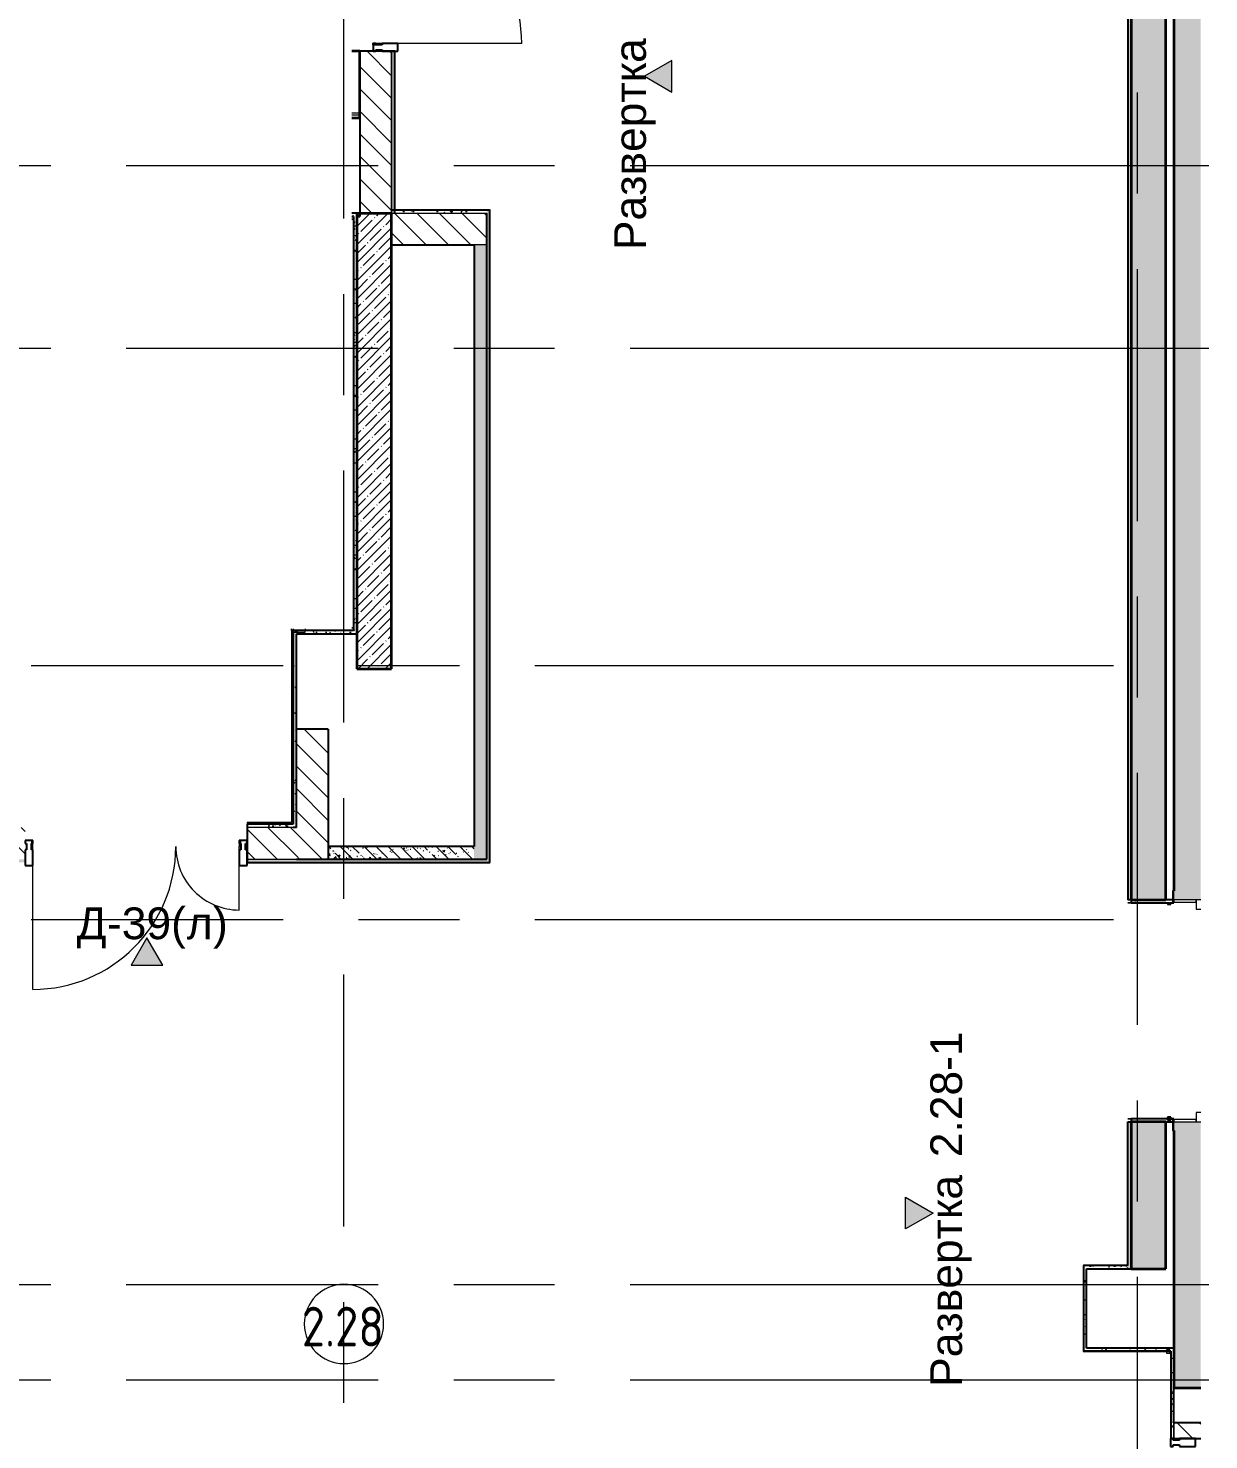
# Model space of a CAD drawing. Header units: millimetres. Extents: x 16345 to 138513, y -2470 to 23828.
# Drawn here: x 31320 to 38760, y 10123 to 19015 of the extents above; entities that cross this region are included whole.
import ezdxf

# ---------------------------------------------------------------- set-up
doc = ezdxf.new("R2010")
doc.units = ezdxf.units.MM
doc.linetypes.add('Осевая', pattern=[3175, 635, -476.25, 1587.5, -476.25])
for name, color, linetype, lineweight in [('A-AREA-IDEN', 7, 'Continuous', 9), ('A-DOOR', 7, 'Continuous', 9), ('A-DOOR-1', 7, 'Continuous', 13), ('A-DOOR-FRAM', 7, 'Continuous', 13), ('A-GLAZ-CWMG', 7, 'Continuous', 9), ('A-GLAZ-CWMG-1', 7, 'Continuous', 25), ('A-WALL', 7, 'Continuous', 9), ('G-ANNO-SYMB', 7, 'Continuous', 9), ('I-WALL', 7, 'Continuous', 9), ('Оси', 7, 'Continuous', 9), ('Оси-2', 7, 'Осевая', 9)]:
    doc.layers.add(name, color=color, linetype=linetype, lineweight=lineweight)
for name, color, linetype, lineweight, true_color in [('A-WALL-1', 7, 'Continuous', 13, 0x3c3c3c), ('A-WALL-2', 7, 'Continuous', 35, 0x3c3c3c), ('A-WALL-3', 7, 'Continuous', 25, 0x3c3c3c), ('A-WALL-FNSH-1', 7, 'Continuous', 13, 0x3c3c3c), ('A-WALL-FNSH-2', 7, 'Continuous', 9, 0x3c3c3c), ('I-FURN-1', 7, 'Continuous', 9, 0xf0f0f0)]:
    doc.layers.add(name, color=color, linetype=linetype, lineweight=lineweight, true_color=true_color)
doc.styles.add('Arial_1', font='arial.ttf', dxfattribs={"height": 200})
doc.styles.add('GOST Common', font='GOST_Common.ttf', dxfattribs={"width": 0.9, "height": 250})
pattern_1 = [(45, (0, 0), (-57.02463, 57.02463), []), (45, (57.025, 0), (-57.02463, 57.02463), [100.806, -20.161, 3.353, -16.808])]
pattern_2 = [(135, (0, 0), (-70.71068, -70.71068), [])]
pattern_3 = [(135, (0, 0), (-75.43415, -75.43415), [106.68, -17.78, 3.556, -17.78]), (135, (0, 75.39), (-75.43415, -75.43415), []), (50, (0, 0), (127.52922, -11.15758), [13.335, -146.685]), (355, (0, 0), (-24.66966, 133.74002), [10.668, -117.348]), (100.451, (10.63, -0.93), (102.85973, 122.58178), [11.333, -124.663]), (46.184, (0, 35.56), (189.75516, -29.43036), [20.002, -220.027]), (96.636, (15.81, 33.1), (166.1822, 173.1996), [17, -186.995]), (351.184, (0, 35.56), (166.1839, 173.1976), [16.002, -176.022]), (21, (17.78, 26.67), (106.13027, -71.58603), [13.335, -146.685]), (326, (17.78, 26.67), (43.26188, 128.93175), [10.668, -117.348]), (71.451, (26.62, 20.7), (149.39198, 57.34505), [11.333, -124.663]), (37.5, (0, 0), (2.16223, 59.18836), [3.353, -112.573, 3.353, -115.773, -117.792]), (37.5, (0, 0), (2.16223, 59.18836), [-235.052, 3.353, -114.44]), (7.5, (0, 0), (46.77386, 70.12615), [3.353, -64.567, 3.353, -109.906, -44.894]), (7.5, (0, 0), (46.77386, 70.12615), [-181.178, 3.353, -41.542]), (327.5, (-39.65, 0), (94.91367, -4.010093), [3.353, -41.097, 3.353, -135.331, -184.023]), (327.5, (-39.65, 0), (94.91367, -4.010093), [-183.134, 3.353, -180.67]), (317.5, (-57.43, 0), (103.69057, 17.79882), [3.353, -54.432, 3.353, -88.748, -130.683]), (317.5, (-57.43, 0), (103.69057, 17.79882), [-149.885, 3.353, -127.33])]
pattern_4 = [(0, (0, 0), (121.92, 30.48), [10.058, -81.382, 10.058, -81.382, -487.68]), (0, (0, 0), (121.92, 30.48), [-182.88, 10.058, -172.822, 10.058, -81.382, -213.36]), (0, (0, 0), (121.92, 30.48), [-457.2, 10.058, -50.902, 10.058, -142.342]), (120, (45.72, 15.24), (-87.356454, 90.345817), [10.058, -81.382, 10.058, -81.382, -487.68]), (120, (45.72, 15.24), (-87.356454, 90.345817), [-182.88, 10.058, -172.822, 10.058, -81.382, -213.36]), (120, (45.72, 15.24), (-87.356454, 90.345817), [-457.2, 10.058, -50.902, 10.058, -142.342]), (240, (60.96, 76.2), (-34.563546, -120.825817), [10.058, -81.382, 10.058, -81.382, -487.68]), (240, (60.96, 76.2), (-34.563546, -120.825817), [-182.88, 10.058, -172.822, 10.058, -81.382, -213.36]), (240, (60.96, 76.2), (-34.563546, -120.825817), [-457.2, 10.058, -50.902, 10.058, -142.342])]

# ---------------------------------------------------------------- blocks, each defined once
blk = doc.blocks.new('110_Дверь_СКБ_2Ст - Д-2 1450x2100h_Лестничная клетка EIS60-31576737-План разверток пом_ 2_28_ Этаж 2')
at = {"layer": 'A-DOOR-FRAM'}
for p, q in [((-687.5, 59.1), (-687.5, 30)), ((-687.5, 30), (-627.5, 30)), ((-672.5, 30), (-687.5, 30)), ((-687.5, 30), (-687.5, -110)), ((-672.5, -110), (-672.5, 30)), ((-627.5, 30), (-627.5, 59.1)), ((652.5, 59.1), (652.5, 30)), ((652.5, 30), (712.5, 30)), ((712.5, 30), (697.5, 30)), ((697.5, 30), (697.5, -110)), ((712.5, 30), (712.5, 59.1)), ((712.5, -110), (712.5, 30)), ((-672.5, -110), (-742.5, -110)), ((-742.5, -110), (-742.5, -118)), ((-742.5, -118), (-672.5, -118)), ((-687.5, -110), (-672.5, -110)), ((-672.5, -118), (-672.5, -110)), ((697.5, -110), (712.5, -110)), ((767.5, -110), (697.5, -110)), ((697.5, -110), (697.5, -118)), ((697.5, -118), (767.5, -118)), ((767.5, -118), (767.5, -110))]:
    blk.add_line(p, q, dxfattribs=at)
blk = doc.blocks.new('Прямоугольный импост - Импост структурный с накладкой - 160мм Темный-31239248-План разверток пом_ 2_28_ Этаж 2')
at = {"layer": 'A-GLAZ-CWMG-1'}
for p, q in [((0, 17), (-50, 17)), ((-50, 17), (-50, 0)), ((-50, 0), (-40, 0)), ((-40, 0), (-40, -40)), ((-10, -40), (-10, 0)), ((-10, 0), (0, 0)), ((0, 0), (0, 17)), ((-40, -40), (-50, -40)), ((-50, -40), (-50, -140)), ((0, -40), (-10, -40)), ((0, -140), (0, -40)), ((-50, -140), (0, -140))]:
    blk.add_line(p, q, dxfattribs=at)
blk = doc.blocks.new('Прямоугольный импост - Импост структурный с накладкой - 160мм Темный-32479175-План разверток пом_ 2_28_ Этаж 2')
at = {"layer": 'A-GLAZ-CWMG-1'}
for p, q in [((-50, 40), (-50, 140)), ((-50, 140), (0, 140)), ((0, 140), (0, 40)), ((-40, 40), (-50, 40)), ((-50, -17), (-50, 0)), ((-50, 0), (-40, 0)), ((-40, 0), (-40, 40)), ((-10, 40), (-10, 0)), ((0, 40), (-10, 40)), ((-10, 0), (0, 0)), ((0, 0), (0, -17)), ((0, -17), (-50, -17))]:
    blk.add_line(p, q, dxfattribs=at)
blk = doc.blocks.new('Дверь_Витражная_остекление_ - Д-39_л_ Актовый-32481803-План разверток пом_ 2_28_ Этаж 2')
at = {"layer": 'A-DOOR'}
for p, q in [((650, 920), (650, 140)), ((-650, 420), (-650, 140)), ((-650, 40), (-650, 20)), ((650, 40), (650, 20))]:
    blk.add_line(p, q, dxfattribs=at)
for centre, radius, start, end in [((650, 20), 900, 90, 180), ((-650, 20), 400, 360, 90)]:
    blk.add_arc(centre, radius, start, end, dxfattribs=at)
at = {"layer": 'A-DOOR-1'}
for p, q in [((-650, 20), (-660, 20)), ((-660, 20), (-660, -20)), ((-650, -20), (-650, 20)), ((660, 20), (650, 20)), ((650, 20), (650, -20)), ((660, -20), (660, 20)), ((-660, -20), (-650, -20)), ((650, -20), (660, -20))]:
    blk.add_line(p, q, dxfattribs=at)
blk = doc.blocks.new('Прямоугольный импост - Импост структурный с накладкой - 160мм Темный-32479277-План разверток пом_ 2_28_ Этаж 2')
at = {"layer": 'A-GLAZ-CWMG-1'}
for p, q in [((0, 140), (-50, 140)), ((-50, 140), (-50, 40)), ((0, 40), (0, 140)), ((-50, 40), (-40, 40)), ((-40, 0), (-50, 0)), ((-50, 0), (-50, -17)), ((-40, 40), (-40, 0)), ((-10, 0), (-10, 40)), ((-10, 40), (0, 40)), ((0, 0), (-10, 0)), ((0, -17), (0, 0)), ((-50, -17), (0, -17))]:
    blk.add_line(p, q, dxfattribs=at)
blk = doc.blocks.new('Стеллаж демонстрационный 1_309 - Стеллаж демонстрационный 1_309-32404266-План разверток пом_ 2_28_ Этаж 2')
at = {"layer": 'I-FURN-1'}
for p, q in [((-1305, 380), (-1305, 369)), ((1305, 380), (-1305, 380)), ((-1305, 380), (-1287, 380)), ((-1305, 369), (-1305, 380)), ((1305, 380), (-1305, 380)), ((-1305, 380), (-1305, 369)), ((-1305, 369), (-1305, 380)), ((-1305, 380), (1305, 380)), ((-1287, 380), (-1305, 380)), ((-1305, 380), (-1305, 369)), ((-1305, 369), (-1305, 380)), ((-1305, 380), (-1287, 380)), ((1287, 380), (-1287, 380)), ((-1287, 380), (-1287, 369)), ((-1287, 369), (-1287, 380)), ((-1287, 380), (1287, 380)), ((1287, 380), (-1287, 380)), ((-1287, 380), (-1287, 369)), ((-1287, 369), (-1287, 380)), ((-1287, 380), (1287, 380)), ((1287, 380), (-1287, 380)), ((-1287, 380), (-1287, 369)), ((-1287, 369), (-1287, 380)), ((-1287, 380), (1287, 380)), ((1287, 380), (-1287, 380)), ((-1287, 380), (-1287, 369)), ((-1287, 369), (-1287, 380)), ((-1287, 380), (1287, 380)), ((-1287, 380), (1287, 380)), ((1287, 380), (-1287, 380)), ((-1287, 380), (1287, 380)), ((1287, 369), (1287, 380)), ((1287, 380), (1305, 380)), ((1305, 380), (1287, 380)), ((1287, 380), (1305, 380)), ((1287, 369), (1287, 379.9)), ((1287, 379.9), (1287, 369)), ((1287, 369), (1287, 379.9)), ((1287, 379.9), (1287, 369)), ((1287, 379.9), (1287, 369)), ((1287, 369), (1287, 379.9)), ((1287, 379.9), (1287, 369)), ((1305, 0), (1305, 380)), ((1305, 380), (1305, 75)), ((1305, 0), (1305, 380)), ((1305, 380), (1305, 0)), ((1305, 75), (1305, 380)), ((1305, 380), (1305, 75)), ((1294, 0), (1305, 0)), ((1305, 0), (1294, 0)), ((1294, 0), (1305, 0)), ((1305, 0), (1294, 0)), ((1294, 0), (1305, 0)), ((1305, 0), (1294, 0)), ((1305, 75), (1305, 0)), ((1305, 0), (1305, 75)), ((1305, 75), (1305, 0))]:
    blk.add_line(p, q, dxfattribs=at)
blk = doc.blocks.new('Марка_Помещения - Номер-25198446-План разверток пом_ 2_28_ Этаж 2')
at = {"layer": 'A-AREA-IDEN'}
for start, end in [(360, 180), (180, 360)]:
    blk.add_arc((0, 0), 2.5, start, end, dxfattribs=at)
blk = doc.blocks.new('Фасад - Марка фасада_Указатель-25386507-План разверток пом_ 2_28_ Этаж 2')
at = {"layer": 'G-ANNO-SYMB'}
blk.add_hatch(color=256, dxfattribs=at).paths.add_polyline_path([(-1, 0), (0, 1.732), (1, 0), (0, 0)])
for p, q in [((0, 1.732), (-1, 0)), ((1, 0), (0, 1.732)), ((-1, 0), (0, 0)), ((0, 0), (1, 0))]:
    blk.add_line(p, q, dxfattribs=at)

msp = doc.modelspace()

# ---------------------------------------------------------------- hatches: boundary and pattern name
at = {"layer": 'I-WALL'}
h = msp.add_hatch(dxfattribs=at)
h.set_pattern_fill('FP_2', color=256, style=0, pattern_type=2)
h.set_pattern_definition(pattern_1)
h.paths.add_polyline_path([(38270, 11200), (38490, 11200), (38490, 12125), (38270, 12125), (38270, 11784.8)])
h.paths.add_polyline_path([(38490, 13525), (38490, 21575), (38270, 21575), (38270, 13525)])
h.paths.add_polyline_path([(38270, 22975), (38490, 22975), (38490, 23400), (38270, 23400), (38270, 23004)])
h = msp.add_hatch(dxfattribs=at)
h.set_pattern_fill('FP_2', color=256, style=0, pattern_type=2)
h.set_pattern_definition(pattern_1)
h.paths.add_polyline_path([(38540, 10450), (38709.1, 10450), (38709.1, 12125), (38540, 12125), (38540, 10680)])
h.paths.add_polyline_path([(38540, 13525), (38709.1, 13525), (38709.1, 21575), (38540, 21575), (38540, 13580)])
h.paths.add_polyline_path([(38680, 22975), (38709.1, 22975), (38709.1, 23420.3), (38540, 23420.3), (38540, 22975)])
h = msp.add_hatch(dxfattribs=at)
h.set_pattern_fill('FP_14', color=256, style=0, pattern_type=2)
h.set_pattern_definition(pattern_4)
h.paths.add_polyline_path([(38250, 11200), (38270, 11200), (38270, 12125), (38250, 12125), (38250, 11220)])
h.paths.add_polyline_path([(38250, 13525), (38270, 13525), (38270, 21575), (38250, 21575), (38250, 17806.5)])
h.paths.add_polyline_path([(38270, 22975), (38270, 23041.5), (38250, 23041.5), (38250, 22975)])
h = msp.add_hatch(dxfattribs=at)
h.set_pattern_fill('FP_14', color=256, style=0, pattern_type=2)
h.set_pattern_definition(pattern_4)
h.paths.add_polyline_path([(33630, 17850), (33630, 18870), (33610, 18870), (33610, 17850)])
h.paths.add_polyline_path([(33630, 20270), (33630, 20855), (33618, 20855), (33618, 20825), (33610, 20825), (33610, 20270)])
h.paths.add_polyline_path([(33618, 21955), (33630, 21955), (33630, 23004), (33610, 23004), (33610, 21985), (33618, 21985)])
h = msp.add_hatch(dxfattribs=at)
h.set_pattern_fill('FP_3', color=256, style=0, pattern_type=2)
h.set_pattern_definition(pattern_2)
h.paths.add_polyline_path([(33610, 17850), (33610, 18870), (33410, 18870), (33410, 17850), (33444.8, 17850)])
h.paths.add_polyline_path([(33610, 20270), (33610, 20790), (33410, 20790), (33410, 20270)])
h = msp.add_hatch(dxfattribs=at)
h.set_pattern_fill('FP_14', color=256, style=0, pattern_type=2)
h.set_pattern_definition(pattern_4)
h.paths.add_polyline_path([(33390, 17830), (33410, 17830), (33410, 17850), (33359, 17850), (33359, 17830), (33370, 17830)])
h = msp.add_hatch(dxfattribs=at)
h.set_pattern_fill('FP_14', color=256, style=0, pattern_type=2)
h.set_pattern_definition(pattern_4)
h.paths.add_polyline_path([(33370, 15200), (33390, 15200), (33390, 17830), (33370, 17830), (33370, 15220)])
h = msp.add_hatch(dxfattribs=at)
h.set_pattern_fill('FP_2', color=256, style=0, pattern_type=2)
h.set_pattern_definition(pattern_1)
h.paths.add_polyline_path([(33610, 14980), (33610, 17850), (33390, 17850), (33390, 14980)])
h = msp.add_hatch(dxfattribs=at)
h.set_pattern_fill('FP_14', color=256, style=0, pattern_type=2)
h.set_pattern_definition(pattern_4)
h.paths.add_polyline_path([(34210, 17850), (34210, 17870), (33610, 17870), (33610, 17850), (34029.9, 17850)])
h = msp.add_hatch(dxfattribs=at)
h.set_pattern_fill('FP_3', color=256, style=0, pattern_type=2)
h.set_pattern_definition(pattern_2)
h.paths.add_polyline_path([(34029.9, 17650), (34210, 17650), (34210, 17850), (33610, 17850), (33610, 17650)])
h = msp.add_hatch(dxfattribs=at)
h.set_pattern_fill('FP_14', color=256, style=0, pattern_type=2)
h.set_pattern_definition(pattern_4)
h.paths.add_polyline_path([(34210, 13780), (34230, 13780), (34230, 17870), (34210, 17870), (34210, 17806.5)])
h = msp.add_hatch(dxfattribs=at)
h.set_pattern_fill('FP_4', color=256, style=0, pattern_type=2)
h.set_pattern_definition(pattern_3)
h.paths.add_polyline_path([(34210, 13780), (34210, 17650), (34130, 17650), (34130, 13780)])
h = msp.add_hatch(dxfattribs=at)
h.set_pattern_fill('FP_14', color=256, style=0, pattern_type=2)
h.set_pattern_definition(pattern_4)
h.paths.add_polyline_path([(33010, 15200), (33370, 15200), (33370, 15220), (32990, 15220), (32990, 15200)])
h = msp.add_hatch(dxfattribs=at)
h.set_pattern_fill('FP_14', color=256, style=0, pattern_type=2)
h.set_pattern_definition(pattern_4)
h.paths.add_polyline_path([(33010, 13980), (33010, 15200), (32990, 15200), (32990, 13980)])
h = msp.add_hatch(dxfattribs=at)
h.set_pattern_fill('FP_3', color=256, style=0, pattern_type=2)
h.set_pattern_definition(pattern_2)
h.paths.add_polyline_path([(33210, 13780), (33210, 14600), (33010, 14600), (33010, 13780)])
h = msp.add_hatch(dxfattribs=at)
h.set_pattern_fill('FP_14', color=256, style=0, pattern_type=2)
h.set_pattern_definition(pattern_4)
h.paths.add_polyline_path([(32990, 13980), (32990, 14000), (32700, 14000), (32700, 13980)])
h.paths.add_polyline_path([(31010, 13980), (31300, 13980), (31300, 14000), (31010, 14000)])
h = msp.add_hatch(dxfattribs=at)
h.set_pattern_fill('FP_3', color=256, style=0, pattern_type=2)
h.set_pattern_definition(pattern_2)
h.paths.add_polyline_path([(33010, 13780), (33010, 13980), (32700, 13980), (32700, 13780)])
h.paths.add_polyline_path([(31300, 13780), (31300, 13980), (31010, 13980), (31010, 13780)])
h = msp.add_hatch(dxfattribs=at)
h.set_pattern_fill('FP_4', color=256, style=0, pattern_type=2)
h.set_pattern_definition(pattern_3)
h.paths.add_polyline_path([(33210, 13780), (34130, 13780), (34130, 13860), (33210, 13860)])
h = msp.add_hatch(dxfattribs=at)
h.set_pattern_fill('FP_14', color=256, style=0, pattern_type=2)
h.set_pattern_definition(pattern_4)
h.paths.add_polyline_path([(34029.9, 13760), (34230, 13760), (34230, 13780), (32700, 13780), (32700, 13760)])
h.paths.add_polyline_path([(31300, 13760), (31300, 13780), (20230, 13780), (20230, 13760), (29349.4, 13760)])
h = msp.add_hatch(dxfattribs=at)
h.set_pattern_fill('FP_14', color=256, style=0, pattern_type=2)
h.set_pattern_definition(pattern_4)
h.paths.add_polyline_path([(38540, 13505), (38540, 13510), (38532, 13510), (38532, 13525), (38270, 13525), (38270, 13505), (38532, 13505)])
h = msp.add_hatch(dxfattribs=at)
h.set_pattern_fill('FP_14', color=256, style=0, pattern_type=2)
h.set_pattern_definition(pattern_4)
h.paths.add_polyline_path([(38270, 12125), (38532, 12125), (38532, 12140), (38540, 12140), (38540, 12145), (38270, 12145), (38270, 12140)])
h = msp.add_hatch(dxfattribs=at)
h.set_pattern_fill('FP_14', color=256, style=0, pattern_type=2)
h.set_pattern_definition(pattern_4)
h.paths.add_polyline_path([(38250, 11200), (38250, 11220), (37970, 11220), (37970, 11200), (37990, 11200)])
h = msp.add_hatch(dxfattribs=at)
h.set_pattern_fill('FP_14', color=256, style=0, pattern_type=2)
h.set_pattern_definition(pattern_4)
h.paths.add_polyline_path([(37990, 10680), (37990, 11200), (37970, 11200), (37970, 10680)])
h = msp.add_hatch(dxfattribs=at)
h.set_pattern_fill('FP_14', color=256, style=0, pattern_type=2)
h.set_pattern_definition(pattern_4)
h.paths.add_polyline_path([(38520, 10680), (38540, 10680), (38540, 10700), (37990, 10700), (37990, 10680), (38519, 10680)])
h = msp.add_hatch(dxfattribs=at)
h.set_pattern_fill('FP_14', color=256, style=0, pattern_type=2)
h.set_pattern_definition(pattern_4)
h.paths.add_polyline_path([(38520, 7900), (38540, 7900), (38540, 8000), (38520, 8000), (38520, 7920)])
h.paths.add_polyline_path([(38540, 10130), (38540, 10680), (38520, 10680), (38520, 10130)])
h = msp.add_hatch(dxfattribs=at)
h.set_pattern_fill('FP_3', color=256, style=0, pattern_type=2)
h.set_pattern_definition(pattern_2)
h.paths.add_polyline_path([(38709.1, 7900), (38709.1, 8000), (38540, 8000), (38540, 7900)])
h.paths.add_polyline_path([(38709.1, 10130), (38709.1, 10230), (38540, 10230), (38540, 10130)])

# ---------------------------------------------------------------- linework, layer by layer
at = {"layer": 'A-WALL'}
for p, q in [((33610, 18870), (33610, 17850)), ((33610, 17850), (33610, 18870)), ((33610, 17870), (33610, 17850)), ((33610, 17850), (34210, 17850)), ((34210, 17650), (34130, 17650)), ((33015, 15220), (33015, 15210)), ((32990, 13980), (32700, 13980)), ((32700, 13780), (33010, 13780)), ((38500, 13505), (38500, 13495)), ((38500, 13495), (38520, 13495)), ((38520, 13495), (38520, 13505)), ((38540, 10230), (38540, 10130)), ((38540, 10130), (38540, 10230))]:
    msp.add_line(p, q, dxfattribs=at)
at = {"layer": 'A-WALL-1'}
for p, q in [((33065, 15220), (33015, 15220)), ((33015, 15210), (33065, 15210)), ((33065, 15210), (33065, 15220))]:
    msp.add_line(p, q, dxfattribs=at)
at = {"layer": 'A-WALL-2'}
for p, q in [((38270, 21575), (38270, 13525)), ((38490, 13525), (38490, 21575)), ((38540, 21520), (38540, 13580)), ((33410, 18870), (33359, 18870)), ((33410, 18450), (33410, 18870)), ((33359, 18450), (33410, 18450)), ((33390, 17850), (33390, 14980)), ((33390, 17850), (33610, 17850)), ((33610, 14980), (33610, 17850)), ((33390, 14980), (33610, 14980)), ((38270, 13525), (38490, 13525)), ((38490, 12125), (38270, 12125)), ((38270, 12125), (38270, 11200)), ((38490, 11200), (38490, 12125)), ((38540, 12070), (38540, 10450)), ((38270, 11200), (38490, 11200)), ((38540, 10450), (38709.1, 10450))]:
    msp.add_line(p, q, dxfattribs=at)
at = {"layer": 'A-WALL-3'}
for p, q in [((38250, 21595), (38250, 13525)), ((33630, 18870), (33410, 18870)), ((33630, 17850), (33630, 18870)), ((33410, 18450), (33410, 17830)), ((33390, 17850), (33359, 17850)), ((33359, 17830), (33370, 17830)), ((33370, 17830), (33370, 15220)), ((33390, 17830), (33410, 17830)), ((34230, 17870), (33610, 17870)), ((34210, 13780), (34210, 17850)), ((34230, 13760), (34230, 17870)), ((33610, 17650), (34130, 17650)), ((34130, 17650), (34130, 13860)), ((33370, 15220), (32990, 15220)), ((32990, 15220), (32990, 14000)), ((33010, 15200), (33390, 15200)), ((33010, 13980), (33010, 15200)), ((33210, 14600), (33010, 14600)), ((33210, 14600), (33210, 13780)), ((32700, 14000), (32700, 13760)), ((32990, 14000), (32700, 14000)), ((33010, 13980), (32990, 13980)), ((34130, 13860), (33210, 13860)), ((32700, 13760), (34230, 13760)), ((33010, 13780), (34210, 13780)), ((38532, 13525), (38250, 13525)), ((38270, 13525), (38270, 13505)), ((38270, 13505), (38540, 13505)), ((38540, 13505), (38540, 13510)), ((38250, 11220), (38250, 12125)), ((38250, 12125), (38532, 12125)), ((38540, 12145), (38270, 12145)), ((38270, 12145), (38270, 12125)), ((38500, 12155), (38500, 12135)), ((38520, 12155), (38500, 12155)), ((38500, 12135), (38520, 12135)), ((38520, 12135), (38520, 12155)), ((38540, 12140), (38540, 12145)), ((38250, 11220), (37970, 11220)), ((37970, 11220), (37970, 10680)), ((37990, 11200), (38270, 11200)), ((37990, 10700), (37990, 11200)), ((38520, 10680), (37970, 10680)), ((38540, 10700), (37990, 10700)), ((38520, 10680), (38520, 10130)), ((38540, 10230), (38540, 10450)), ((38709.1, 10230), (38540, 10230)), ((38520, 10130), (38709.1, 10130))]:
    msp.add_line(p, q, dxfattribs=at)
at = {"layer": 'A-WALL-FNSH-1'}
for p, q in [((38249, 21575), (38249, 13525)), ((33631, 18870), (33630, 18870)), ((33631, 17871), (33631, 18870)), ((33410, 18481), (33359, 18481)), ((33359, 18470), (33410, 18470)), ((34231, 17871), (33631, 17871)), ((34231, 13759), (34231, 17871)), ((32979, 15220), (32979, 14011)), ((32990, 15220), (32979, 15220)), ((33015, 15220), (33002.5, 15220)), ((33002.5, 15220), (33002.5, 15210)), ((33002.5, 15210), (33015, 15210)), ((32979, 14011), (32700, 14011)), ((32700, 14011), (32700, 14000)), ((32700, 13760), (32700, 13759)), ((32700, 13759), (34231, 13759)), ((38249, 13525), (38250, 13525)), ((38540, 13506), (38250, 13506)), ((38250, 13506), (38250, 13505)), ((38250, 13505), (38270, 13505)), ((38250, 12125), (38249, 12125)), ((38249, 12125), (38249, 11221)), ((38270, 12145), (38250, 12145)), ((38250, 12145), (38250, 12144)), ((38250, 12144), (38540, 12144)), ((37969, 11221), (37969, 10679)), ((38249, 11221), (37969, 11221)), ((37969, 10679), (38519, 10679)), ((38494.5, 10689), (38494.5, 10669)), ((38514.5, 10689), (38494.5, 10689)), ((38514.5, 10669), (38514.5, 10689)), ((38519, 10679), (38519, 10130)), ((38494.5, 10669), (38514.5, 10669)), ((38519, 10130), (38520, 10130))]:
    msp.add_line(p, q, dxfattribs=at)
at = {"layer": 'A-WALL-FNSH-2'}
for p, q in [((33002.5, 15220), (32990, 15220)), ((32990, 15210), (33002.5, 15210))]:
    msp.add_line(p, q, dxfattribs=at)
at = {"layer": 'I-WALL'}
for p, q in [((32979, 15220), (32979, 15231)), ((32990, 15231), (32990, 15220)), ((33065, 15231), (33065, 15220))]:
    msp.add_line(p, q, dxfattribs=at)
at = {"layer": 'Оси'}
for p, q in [((36260, 18150), (38760, 18150)), ((36260, 17000), (38760, 17000)), ((35660, 15000), (38160, 15000)), ((35660, 13400), (38160, 13400)), ((36260, 11100), (38760, 11100)), ((36260, 10500), (38760, 10500))]:
    msp.add_line(p, q, dxfattribs=at)
at = {"layer": 'Оси-2'}
for p, q in [((33310, 829.5), (33310, 21302.9)), ((38310, 2099.5), (38310, 21302.9)), ((21302, 18150), (36260, 18150)), ((21302, 17000), (36260, 17000)), ((20702, 15000), (35660, 15000)), ((20702, 13400), (35660, 13400)), ((21302, 11100), (36260, 11100)), ((21302, 10500), (36260, 10500))]:
    msp.add_line(p, q, dxfattribs=at)

# ---------------------------------------------------------------- block references
at = {"layer": 'A-AREA-IDEN', "xscale": 99.99999999999993, "yscale": 99.99999999999993, "zscale": 99.99999999999993}
msp.add_blockref('Марка_Помещения - Номер-25198446-План разверток пом_ 2_28_ Этаж 2', (33309.5, 10852), dxfattribs=at)
at = {"layer": 'A-DOOR'}
for name, p, rotation in [('Дверь_Витражная_остекление_ - Д-39_л_ Актовый-32481803-План разверток пом_ 2_28_ Этаж 2', (33510, 19570), 269.9999999999996), ('Дверь_Витражная_остекление_ - Д-39_л_ Актовый-32481803-План разверток пом_ 2_28_ Этаж 2', (32000, 13880), 180), ('110_Дверь_СКБ_2Ст - Д-2 1450x2100h_Лестничная клетка EIS60-31576737-План разверток пом_ 2_28_ Этаж 2', (38650, 12837.5), 269.9999999999999)]:
    msp.add_blockref(name, p, dxfattribs=dict(at, rotation=rotation))
at = {"layer": 'A-GLAZ-CWMG'}
for name, p, rotation in [('Прямоугольный импост - Импост структурный с накладкой - 160мм Темный-32479277-План разверток пом_ 2_28_ Этаж 2', (33510, 18870), 269.9999999999996), ('Прямоугольный импост - Импост структурный с накладкой - 160мм Темный-32479277-План разверток пом_ 2_28_ Этаж 2', (31300, 13880), 180), ('Прямоугольный импост - Импост структурный с накладкой - 160мм Темный-31239248-План разверток пом_ 2_28_ Этаж 2', (38536, 10130), 89.99999999999993)]:
    msp.add_blockref(name, p, dxfattribs=dict(at, rotation=rotation))
at = {"layer": 'A-GLAZ-CWMG', "extrusion": (0, 0, -1), "rotation": 180}
msp.add_blockref('Прямоугольный импост - Импост структурный с накладкой - 160мм Темный-32479175-План разверток пом_ 2_28_ Этаж 2', (-32700, 13880), dxfattribs=at)
at = {"layer": 'G-ANNO-SYMB', "xscale": 99.99999999999993, "yscale": 99.99999999999993, "zscale": 99.99999999999993, "rotation": 89.99999999999942}
msp.add_blockref('Фасад - Марка фасада_Указатель-25386507-План разверток пом_ 2_28_ Этаж 2', (35376.7, 18712.4), dxfattribs=at)
at = {"layer": 'G-ANNO-SYMB', "xscale": 99.99999999999993, "yscale": 99.99999999999993, "zscale": 99.99999999999993}
msp.add_blockref('Фасад - Марка фасада_Указатель-25386507-План разверток пом_ 2_28_ Этаж 2', (32068.1, 13112.4), dxfattribs=at)
at = {"layer": 'G-ANNO-SYMB', "extrusion": (0, 0, -1), "xscale": 99.99999999999993, "yscale": 99.99999999999993, "zscale": 99.99999999999993, "rotation": 90.00000000000014}
msp.add_blockref('Фасад - Марка фасада_Указатель-25386507-План разверток пом_ 2_28_ Этаж 2', (-36849.5, 11550.7), dxfattribs=at)
at = {"layer": 'I-FURN-1', "rotation": 270}
msp.add_blockref('Стеллаж демонстрационный 1_309 - Стеллаж демонстрационный 1_309-32404266-План разверток пом_ 2_28_ Этаж 2', (32990, 16525), dxfattribs=at)

# ---------------------------------------------------------------- texts
at = {"layer": 'A-AREA-IDEN', "insert": (33043.8, 10960.6), "char_height": 250, "width": 663.797, "attachment_point": 1, "style": 'GOST Common'}
msp.add_mtext('2.28', dxfattribs=at)
at = {"layer": 'G-ANNO-SYMB', "char_height": 200, "attachment_point": 1, "rotation": 90, "style": 'Arial_1'}
for s, insert, width in [('Развертка', (35012.9, 17617.6), 1659.493), (' 2.28-1', (37005.2, 11825.1), 1074.261), ('Развертка', (37005.2, 10455.9), 1659.493)]:
    msp.add_mtext(s, dxfattribs=dict(at, insert=insert, width=width))
at = {"layer": 'G-ANNO-SYMB', "char_height": 200, "attachment_point": 1, "style": 'Arial_1'}
for s, insert, width in [('\\fArial|b0|i0|c204|p34|;Д', (31624.8, 13476.2), 232.489), ('-39(', (31816.6, 13476.2), 609.282), ('\\fArial|b0|i0|c204|p34|;л', (32319.3, 13476.2), 200.422), ('\\fArial|b0|i0|c204|p34|;)', (32484.7, 13476.2), 112.236)]:
    msp.add_mtext(s, dxfattribs=dict(at, insert=insert, width=width))

doc.saveas('drawing.dxf')
